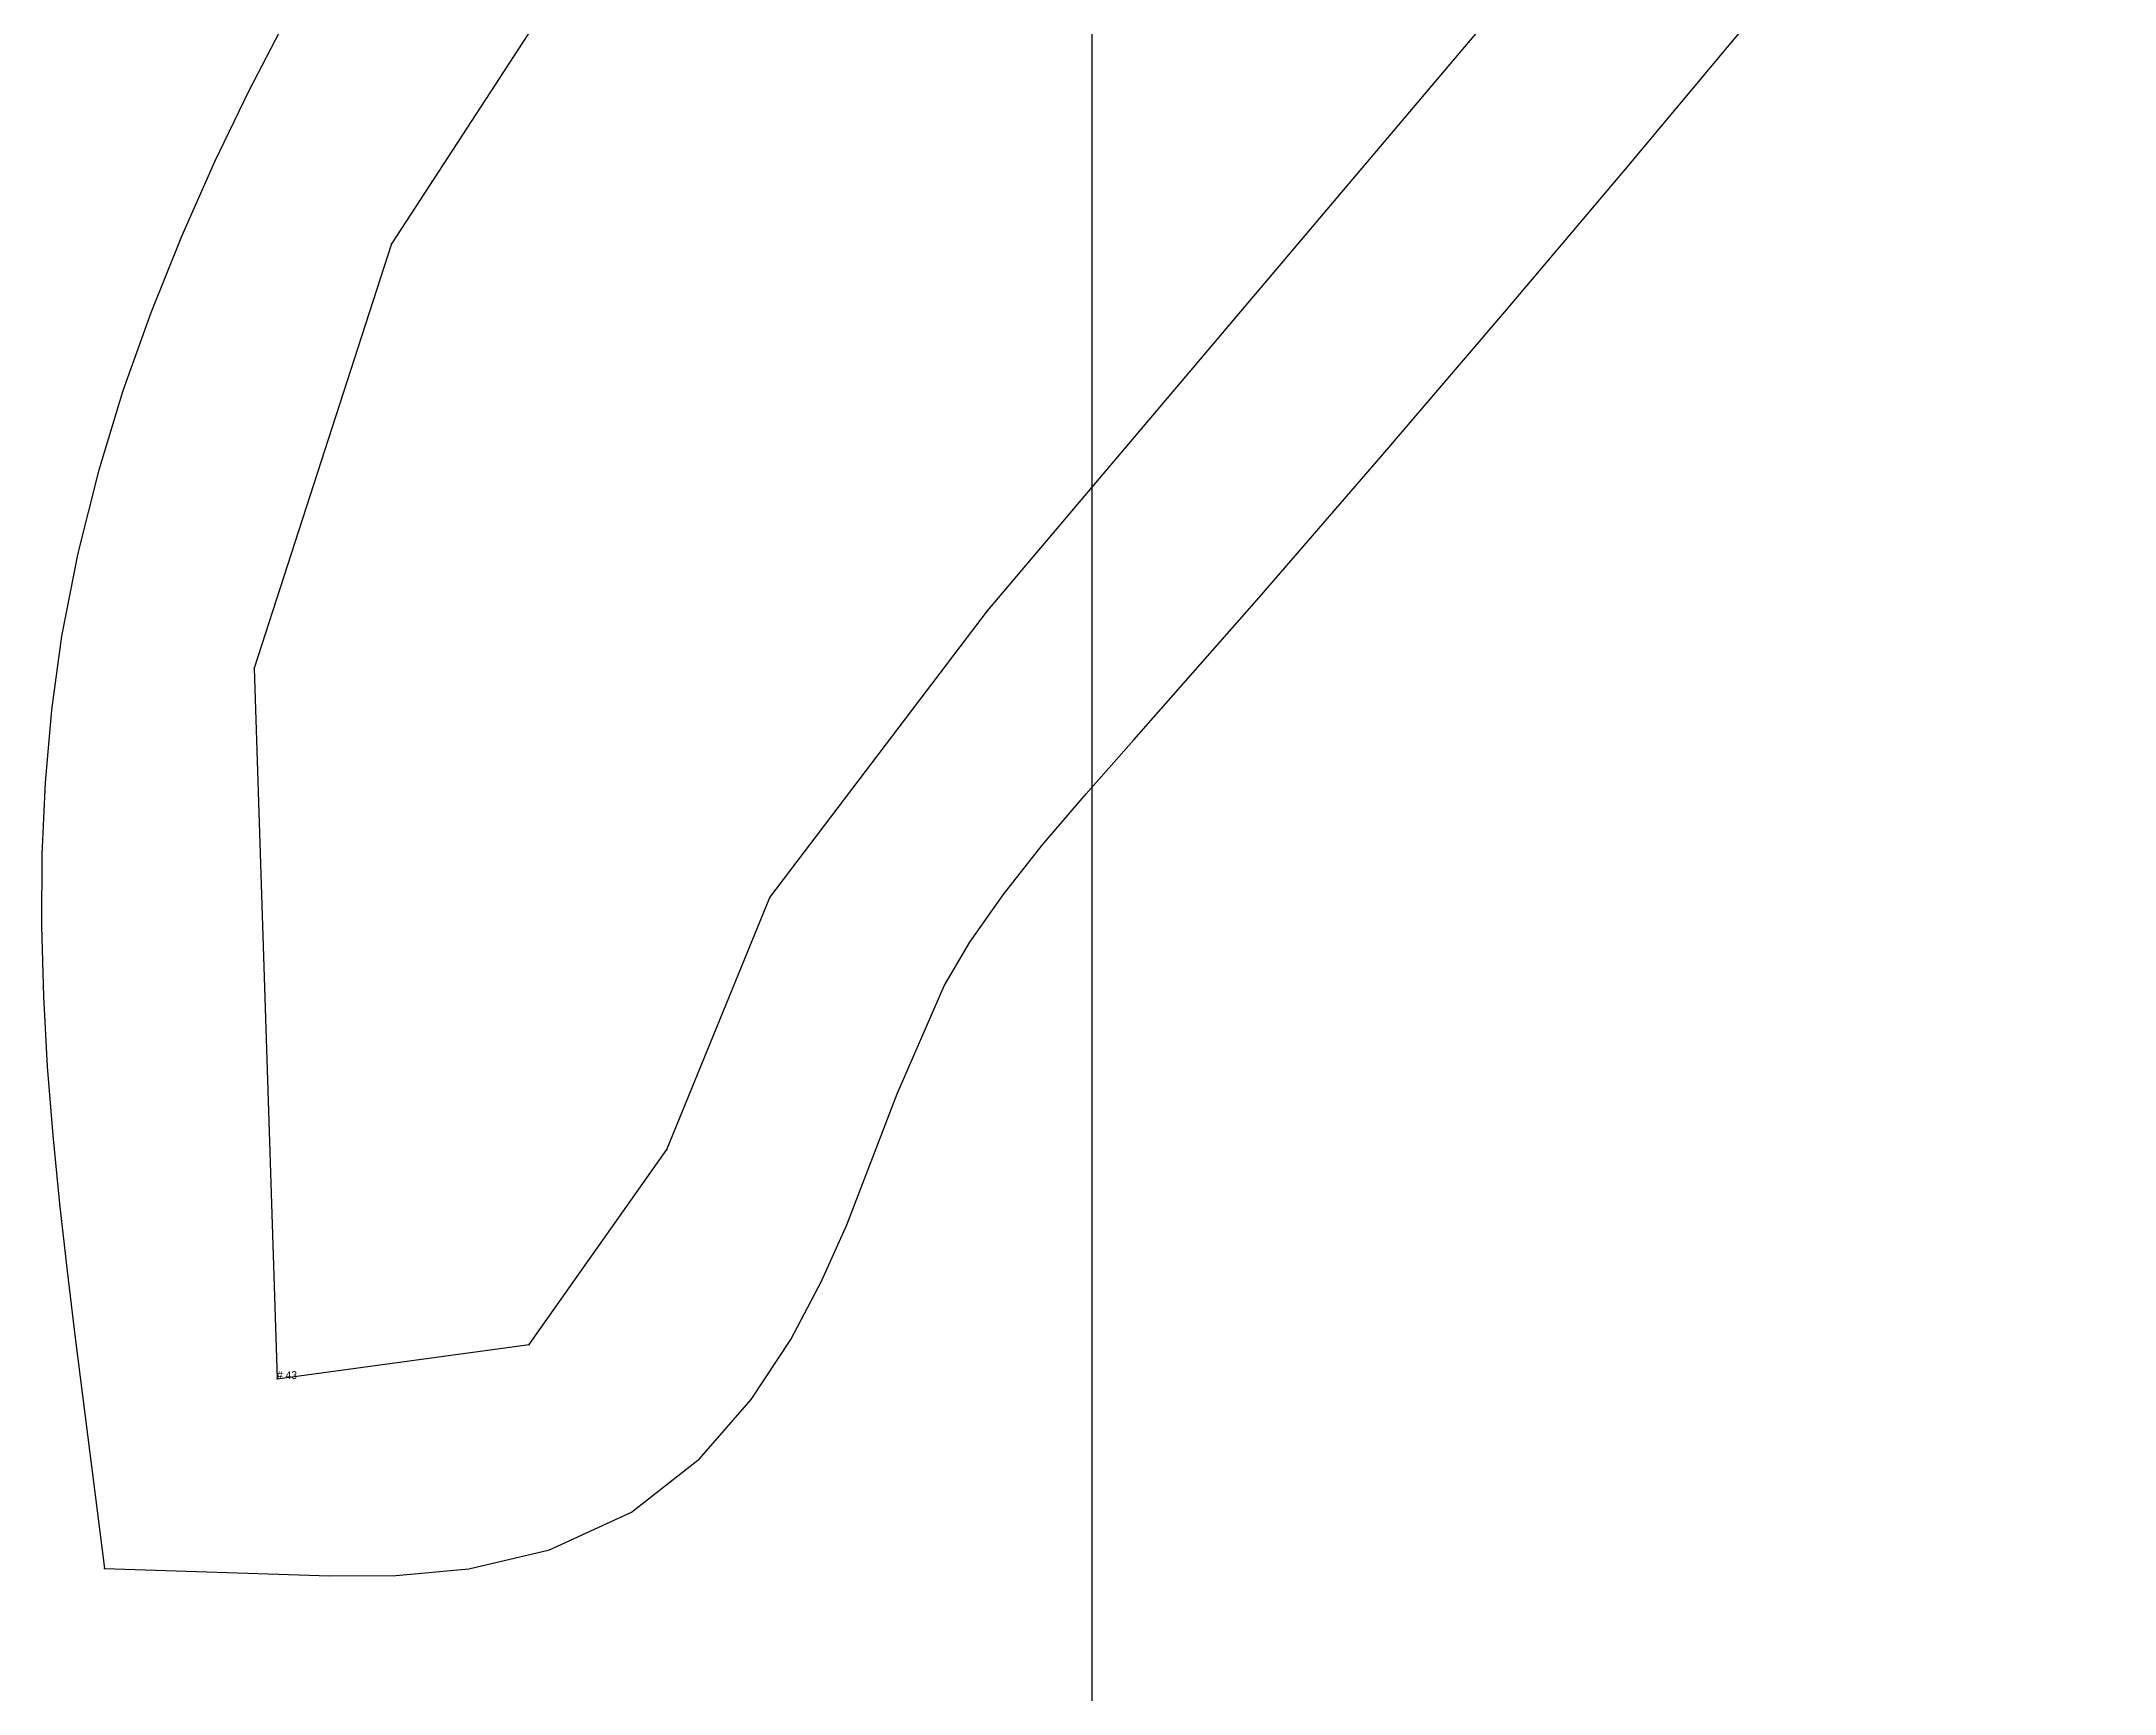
# Model space of a CAD drawing. Extents: x -200 to 162, y 0 to 712.
# Drawn here: x -155.8 to -88.3, y 430.1 to 483.8 of the extents above; entities that cross this region are included whole.
import ezdxf

# ---------------------------------------------------------------- set-up
doc = ezdxf.new("R2010")
doc.units = 0

# ---------------------------------------------------------------- blocks, each defined once
blk = doc.blocks.new('Pattern_3436680_M')
at = {"layer": '1'}
blk.add_lwpolyline([(-93.752914, 502.257843), (-96.365067, 517.184448), (-101.216232, 531.364746), (-129.117874, 500.762238), (-144.417679, 477.252808), (-148.895645, 463.445679), (-148.149307, 440.309387), (-139.939682, 441.428894), (-135.461685, 447.772705), (-132.103195, 455.982361), (-125.013046, 465.311493)], close=True, dxfattribs=at)
at = {"layer": '14'}
blk.add_lwpolyline([(-147.914215, 484.452484), (-149.075531, 482.212219), (-150.180359, 479.921906), (-151.256683, 477.499664), (-152.25679, 475.013733), (-153.16449, 472.466583), (-153.963623, 469.858643), (-154.636948, 467.19101), (-155.162659, 464.483917), (-155.49147, 462.089508), (-155.700516, 459.720917), (-155.804947, 457.373749), (-155.818695, 455.050446), (-155.755295, 452.751343), (-155.627838, 450.478943), (-155.448746, 448.231873), (-155.229996, 446.011169), (-154.983459, 443.819885), (-154.719269, 441.650574), (-153.770325, 434.140137), (-146.436478, 433.899841), (-144.286362, 433.913879), (-141.901215, 434.13092), (-139.28157, 434.742493), (-136.608521, 435.971436), (-134.393341, 437.708893), (-132.707596, 439.639343), (-131.426254, 441.589844), (-130.425064, 443.486847), (-129.599213, 445.326782), (-127.954193, 449.585297), (-126.430397, 453.102783), (-125.594009, 454.528198), (-124.512848, 456.068939), (-123.23777, 457.677124), (-121.802322, 459.356079), (-120.25058, 461.111298), (-116.171967, 465.748047), (-112.14502, 470.397034), (-108.173157, 475.044159), (-104.251022, 479.685059), (-100.367737, 484.322021)], dxfattribs=at)
at = {"layer": '2'}
for p in [(-148.149307, 440.309387), (-148.149307, 440.309387), (-153.770325, 434.140137), (-153.770325, 434.140137)]:
    blk.add_point(p, dxfattribs=at)
at = {"layer": '3'}
for p in [(-144.417679, 477.252808), (-144.417679, 477.252808), (-125.013046, 465.311493), (-125.013046, 465.311493), (-148.895645, 463.445679), (-148.895645, 463.445679), (-132.103195, 455.982361), (-132.103195, 455.982361), (-135.461685, 447.772705), (-135.461685, 447.772705), (-139.939682, 441.428894), (-139.939682, 441.428894)]:
    blk.add_point(p, dxfattribs=at)
at = {"layer": '7'}
blk.add_line((-121.61055, 395.807617), (-121.61055, 575.807617), dxfattribs=at)
at = {"layer": '84'}
blk.add_lwpolyline([(-93.752914, 502.257843), (-96.365067, 517.184448), (-101.216232, 531.364746), (-101.216232, 531.364746), (-129.117874, 500.762238), (-144.417679, 477.252808), (-148.895645, 463.445679), (-148.149307, 440.309387), (-148.149307, 440.309387), (-139.939682, 441.428894), (-135.461685, 447.772705), (-132.103195, 455.982361), (-125.013046, 465.311493), (-93.752914, 502.257843)], close=True, dxfattribs=at)
at = {"layer": '1'}
blk.add_text('# 43', height=0.25, dxfattribs=at).set_placement((-148.149307, 440.309387))

msp = doc.modelspace()

# ---------------------------------------------------------------- block references
at = {"layer": '1'}
msp.add_blockref('Pattern_3436680_M', (0, 0), dxfattribs=at)

doc.saveas('drawing.dxf')
